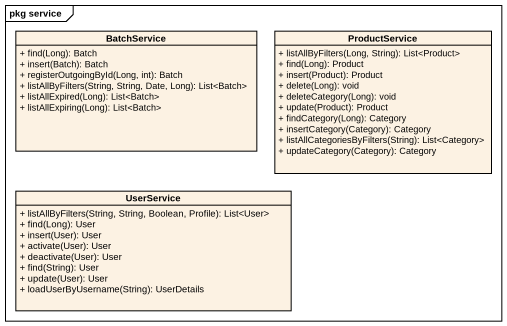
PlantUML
@startuml
mainframe pkg service
hide circle
hide empty members
skinparam classAttributeIconSize 0
class BatchService {
  + find(Long): Batch
  + insert(Batch): Batch
  + registerOutgoingById(Long, int): Batch
  + listAllByFilters(String, String, Date, Long): List<Batch>
  + listAllExpired(Long): List<Batch>
  + listAllExpiring(Long): List<Batch>
}
class ProductService {
  + listAllByFilters(Long, String): List<Product>
  + find(Long): Product
  + insert(Product): Product
  + delete(Long): void
  + deleteCategory(Long): void
  + update(Product): Product
  + findCategory(Long): Category
  + insertCategory(Category): Category
  + listAllCategoriesByFilters(String): List<Category>
  + updateCategory(Category): Category
}
class UserService {
  + listAllByFilters(String, String, Boolean, Profile): List<User>
  + find(Long): User
  + insert(User): User
  + activate(User): User
  + deactivate(User): User
  + find(String): User
  + update(User): User
  + loadUserByUsername(String): UserDetails
}
@enduml
